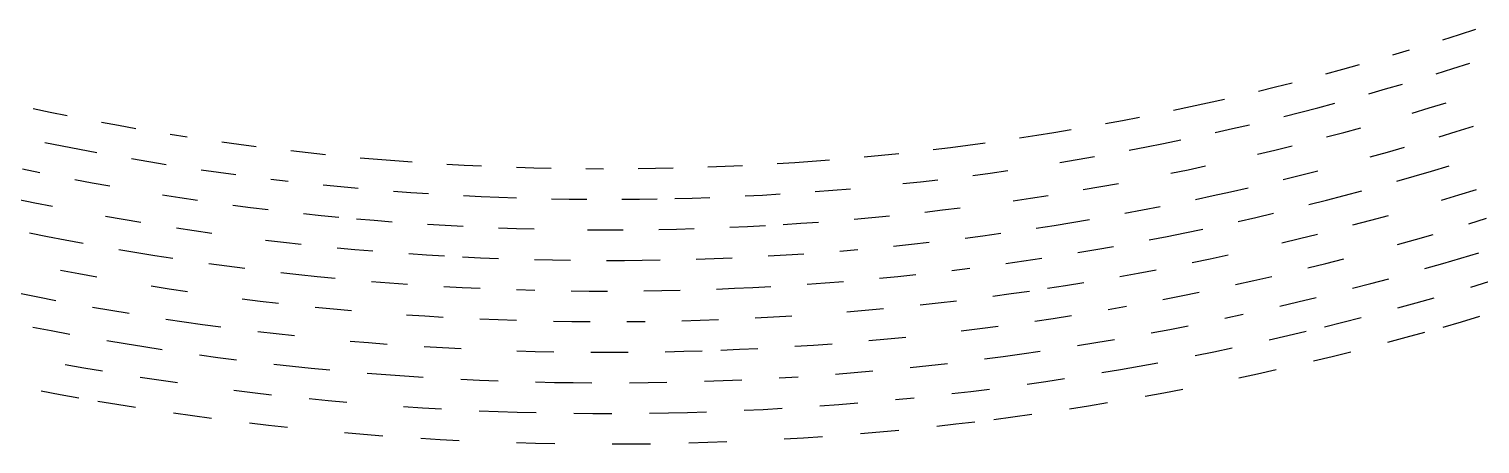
# Model space of a CAD drawing. Header units: metres. Extents: x -298 to 300, y -298 to 299.
# Drawn here: x -57 to 84.9, y -297.7 to -257.2 of the extents above; entities that cross this region are included whole.
import ezdxf

# ---------------------------------------------------------------- set-up
doc = ezdxf.new("R2010")
doc.units = ezdxf.units.M

msp = doc.modelspace()

# ---------------------------------------------------------------- linework, layer by layer
for p, q in [((81.22918, -258.21207, -692.8203), (82.84905, -257.69385, -692.8203)), ((82.84905, -257.69385, -692.8203), (84.46557, -257.16544, -692.8203)), ((76.35052, -259.70557, -692.8203), (77.97985, -259.21793, -692.8203)), ((71.44439, -261.1069, -692.8203), (73.082695, -260.65005, -692.8203)), ((82.22546, -261.03384, -692.8203), (83.86297, -260.5093, -692.8203)), ((64.86321, -262.8311, -692.8203), (66.512566, -262.41556, -692.8203)), ((69.803215, -261.55344, -692.8203), (71.44439, -261.1069, -692.8203)), ((80.58465, -261.5481, -692.8203), (82.22546, -261.03384, -692.8203)), ((63.21123, -263.2363, -692.8203), (64.86321, -262.8311, -692.8203)), ((73.98986, -263.50174, -692.8203), (75.64312, -263.02887, -692.8203)), ((75.64312, -263.02887, -692.8203), (77.29339, -262.54562, -692.8203)), ((-56.590466, -264.95114, -692.8203), (-54.924023, -265.29858, -692.8203)), ((54.914845, -265.1061, -692.8203), (56.578785, -264.75302, -692.8203)), ((56.578785, -264.75302, -692.8203), (58.240467, -264.38947, -692.8203)), ((58.240467, -264.38947, -692.8203), (59.89983, -264.01547, -692.8203)), ((67.34777, -265.28915, -692.8203), (69.01244, -264.85794, -692.8203)), ((69.01244, -264.85794, -692.8203), (70.67443, -264.4163, -692.8203)), ((78.23846, -265.38504, -692.8203), (79.903496, -264.88544, -692.8203)), ((79.903496, -264.88544, -692.8203), (81.5653, -264.3754, -692.8203)), ((-54.924023, -265.29858, -692.8203), (-53.255505, -265.63556, -692.8203)), ((-49.912304, -266.27798, -692.8203), (-48.237743, -266.58347, -692.8203)), ((-48.237743, -266.58347, -692.8203), (-46.56135, -266.87836, -692.8203)), ((48.2376, -266.41385, -692.8203), (49.910023, -266.10263, -692.8203)), ((49.910023, -266.10263, -692.8203), (51.58037, -265.78094, -692.8203)), ((60.662525, -266.90915, -692.8203), (62.337635, -266.5199, -692.8203)), ((65.68029, -265.70987, -692.8203), (67.34777, -265.28915, -692.8203)), ((82.54809, -267.202, -692.8203), (84.22442, -266.6753, -692.8203)), ((-43.203136, -267.43658, -692.8203), (-41.521557, -267.69983, -692.8203)), ((39.84795, -267.81195, -692.8203), (41.529346, -267.55344, -692.8203)), ((41.529346, -267.55344, -692.8203), (43.209095, -267.28433, -692.8203)), ((43.209095, -267.28433, -692.8203), (44.887135, -267.00473, -692.8203)), ((53.938465, -268.3607, -692.8203), (55.622913, -268.01364, -692.8203)), ((58.984974, -267.28787, -692.8203), (60.662525, -266.90915, -692.8203)), ((69.86791, -267.72562, -692.8203), (71.547844, -267.27853, -692.8203)), ((71.547844, -267.27853, -692.8203), (73.22497, -266.82092, -692.8203)), ((80.86852, -267.71814, -692.8203), (82.54809, -267.202, -692.8203)), ((-55.428783, -268.24823, -692.8203), (-53.74171, -268.5883, -692.8203)), ((-53.74171, -268.5883, -692.8203), (-52.052563, -268.9178, -692.8203)), ((-52.052563, -268.9178, -692.8203), (-50.36134, -269.23663, -692.8203)), ((-38.153576, -268.19464, -692.8203), (-36.467358, -268.42618, -692.8203)), ((-36.467358, -268.42618, -692.8203), (-34.779736, -268.6471, -692.8203)), ((-31.400522, -269.05707, -692.8203), (-29.709116, -269.24612, -692.8203)), ((-29.709116, -269.24612, -692.8203), (-28.01655, -269.42456, -692.8203)), ((24.650747, -269.66217, -692.8203), (26.344229, -269.49905, -692.8203)), ((26.344229, -269.49905, -692.8203), (28.036673, -269.32532, -692.8203)), ((31.418081, -268.94595, -692.8203), (33.10686, -268.74036, -692.8203)), ((33.10686, -268.74036, -692.8203), (34.7943, -268.52414, -692.8203)), ((34.7943, -268.52414, -692.8203), (36.480335, -268.29733, -692.8203)), ((50.56316, -269.023, -692.8203), (52.25182, -268.69714, -692.8203)), ((52.25182, -268.69714, -692.8203), (53.938465, -268.3607, -692.8203)), ((63.120716, -269.40814, -692.8203), (64.811516, -269.00342, -692.8203)), ((64.811516, -269.00342, -692.8203), (66.499626, -268.58807, -692.8203)), ((74.11852, -269.67697, -692.8203), (75.81066, -269.2032, -692.8203)), ((75.81066, -269.2032, -692.8203), (77.49975, -268.71875, -692.8203)), ((-57.634777, -270.84436, -692.8203), (-55.931286, -271.19827, -692.8203)), ((-46.973156, -269.8424, -692.8203), (-45.276318, -270.1293, -692.8203)), ((-45.276318, -270.1293, -692.8203), (-43.57777, -270.40555, -692.8203)), ((-40.17561, -270.92596, -692.8203), (-38.47212, -271.17014, -692.8203)), ((-24.628244, -269.7495, -692.8203), (-22.932688, -269.896, -692.8203)), ((-22.932688, -269.896, -692.8203), (-21.236216, -270.03183, -692.8203)), ((-21.236216, -270.03183, -692.8203), (-19.539011, -270.157, -692.8203)), ((-16.142344, -270.37534, -692.8203), (-14.443125, -270.4685, -692.8203)), ((-14.443125, -270.4685, -692.8203), (-12.743357, -270.55096, -692.8203)), ((-9.342478, -270.68387, -692.8203), (-7.641489, -270.7343, -692.8203)), ((-7.641489, -270.7343, -692.8203), (-5.940256, -270.77405, -692.8203)), ((-2.537241, -270.82144, -692.8203), (-0.835581, -270.82913, -692.8203)), ((2.567556, -270.81238, -692.8203), (4.268972, -270.78796, -692.8203)), ((4.268972, -270.78796, -692.8203), (5.970205, -270.7529, -692.8203)), ((9.371756, -270.65063, -692.8203), (11.071951, -270.5835, -692.8203)), ((11.071951, -270.5835, -692.8203), (12.771658, -270.50568, -692.8203)), ((16.169363, -270.318, -692.8203), (17.8673, -270.20813, -692.8203)), ((17.8673, -270.20813, -692.8203), (19.564444, -270.08765, -692.8203)), ((19.564444, -270.08765, -692.8203), (21.260733, -269.95645, -692.8203)), ((43.788685, -270.22018, -692.8203), (45.485096, -269.93686, -692.8203)), ((45.485096, -269.93686, -692.8203), (47.179676, -269.64288, -692.8203)), ((54.63042, -271.27213, -692.8203), (56.33318, -270.9207, -692.8203)), ((56.33318, -270.9207, -692.8203), (58.03362, -270.55853, -692.8203)), ((80.13506, -271.06177, -692.8203), (81.83575, -270.55014, -692.8203)), ((-52.517956, -271.8739, -692.8203), (-50.808178, -272.19562, -692.8203)), ((-50.808178, -272.19562, -692.8203), (-49.096447, -272.50656, -692.8203)), ((-38.47212, -271.17014, -692.8203), (-36.767223, -271.4036, -692.8203)), ((-33.35322, -271.83835, -692.8203), (-31.644236, -272.03964, -692.8203)), ((28.449392, -272.2892, -692.8203), (30.159292, -272.1022, -692.8203)), ((30.159292, -272.1022, -692.8203), (31.867971, -271.90445, -692.8203)), ((35.28136, -271.47675, -692.8203), (36.98595, -271.2468, -692.8203)), ((36.98595, -271.2468, -692.8203), (38.689075, -271.00616, -692.8203)), ((47.79833, -272.57077, -692.8203), (49.509388, -272.2622, -692.8203)), ((65.61492, -271.88614, -692.8203), (67.32116, -271.46567, -692.8203)), ((67.32116, -271.46567, -692.8203), (69.02471, -271.03455, -692.8203)), ((76.7243, -272.05292, -692.8203), (78.43127, -271.5627, -692.8203)), ((78.43127, -271.5627, -692.8203), (80.13506, -271.06177, -692.8203)), ((-43.950085, -273.37485, -692.8203), (-42.23115, -273.64267, -692.8203)), ((-42.23115, -273.64267, -692.8203), (-40.51057, -273.89972, -692.8203)), ((-28.222727, -272.40994, -692.8203), (-26.510324, -272.57898, -692.8203)), ((-26.510324, -272.57898, -692.8203), (-24.796946, -272.73724, -692.8203)), ((-21.36738, -273.02145, -692.8203), (-19.651316, -273.1474, -692.8203)), ((-19.651316, -273.1474, -692.8203), (-17.93458, -273.26254, -692.8203)), ((-14.499094, -273.46048, -692.8203), (-12.780527, -273.54324, -692.8203)), ((-12.780527, -273.54324, -692.8203), (-11.061472, -273.6152, -692.8203)), ((-11.061472, -273.6152, -692.8203), (-9.342051, -273.6764, -692.8203)), ((-5.902231, -273.7663, -692.8203), (-4.181955, -273.79507, -692.8203)), ((2.699575, -273.80197, -692.8203), (4.419729, -273.77667, -692.8203)), ((6.139761, -273.7406, -692.8203), (7.859426, -273.6937, -692.8203)), ((7.859426, -273.6937, -692.8203), (9.578787, -273.63596, -692.8203)), ((13.016226, -273.48816, -692.8203), (14.734121, -273.39807, -692.8203)), ((14.734121, -273.39807, -692.8203), (16.451406, -273.29718, -692.8203)), ((19.88384, -273.06305, -692.8203), (21.598867, -272.9298, -692.8203)), ((21.598867, -272.9298, -692.8203), (23.312979, -272.7858, -692.8203)), ((39.215443, -273.95206, -692.8203), (40.935413, -273.6974, -692.8203)), ((40.935413, -273.6974, -692.8203), (42.653797, -273.43192, -692.8203)), ((46.085316, -272.8686, -692.8203), (47.79833, -272.57077, -692.8203)), ((57.045643, -273.8272, -692.8203), (58.76433, -273.4605, -692.8203)), ((58.76433, -273.4605, -692.8203), (60.4807, -273.08307, -692.8203)), ((60.4807, -273.08307, -692.8203), (62.19463, -272.69485, -692.8203)), ((69.86645, -273.90634, -692.8203), (71.58526, -273.45914, -692.8203)), ((71.58526, -273.45914, -692.8203), (73.30126, -273.00116, -692.8203)), ((81.08666, -273.8991, -692.8203), (82.805046, -273.38147, -692.8203)), ((82.805046, -273.38147, -692.8203), (84.520195, -272.85303, -692.8203)), ((-58.153576, -273.79163, -692.8203), (-56.43159, -274.14874, -692.8203)), ((-56.43159, -274.14874, -692.8203), (-54.70741, -274.495, -692.8203)), ((-37.06483, -274.38132, -692.8203), (-35.339794, -274.60587, -692.8203)), ((-35.339794, -274.60587, -692.8203), (-33.613354, -274.81958, -692.8203)), ((-4.181955, -273.79507, -692.8203), (-2.461619, -273.81302, -692.8203)), ((0.979238, -273.81647, -692.8203), (2.699575, -273.80197, -692.8203)), ((30.592886, -275.06317, -692.8203), (32.32018, -274.8626, -692.8203)), ((32.32018, -274.8626, -692.8203), (34.04613, -274.6512, -692.8203)), ((50.14861, -275.18573, -692.8203), (51.876087, -274.86234, -692.8203)), ((51.876087, -274.86234, -692.8203), (53.60143, -274.5281, -692.8203)), ((62.963917, -275.58688, -692.8203), (64.693535, -275.183, -692.8203)), ((68.14489, -274.3427, -692.8203), (69.86645, -273.90634, -692.8203)), ((-49.522472, -275.4687, -692.8203), (-47.790173, -275.7715, -692.8203)), ((-47.790173, -275.7715, -692.8203), (-46.056103, -276.06342, -692.8203)), ((-42.582592, -276.61453, -692.8203), (-40.843334, -276.87375, -692.8203)), ((-30.156748, -275.21442, -692.8203), (-28.426706, -275.39554, -692.8203)), ((-28.426706, -275.39554, -692.8203), (-26.695505, -275.5658, -692.8203)), ((-24.963327, -275.72516, -692.8203), (-23.230234, -275.87363, -692.8203)), ((-23.230234, -275.87363, -692.8203), (-21.496225, -276.0112, -692.8203)), ((-18.025827, -276.2537, -692.8203), (-16.289621, -276.35855, -692.8203)), ((-16.289621, -276.35855, -692.8203), (-14.552805, -276.4525, -692.8203)), ((-11.077585, -276.60773, -692.8203), (-9.339304, -276.66895, -692.8203)), ((11.525808, -276.5513, -692.8203), (13.263052, -276.4705, -692.8203)), ((13.263052, -276.4705, -692.8203), (14.999685, -276.3788, -692.8203)), ((16.735647, -276.27618, -692.8203), (18.470999, -276.16266, -692.8203)), ((18.470999, -276.16266, -692.8203), (20.205557, -276.03824, -692.8203)), ((23.672049, -275.7567, -692.8203), (25.40386, -275.59964, -692.8203)), ((25.40386, -275.59964, -692.8203), (27.134695, -275.4317, -692.8203)), ((41.482533, -276.63953, -692.8203), (43.21935, -276.37054, -692.8203)), ((43.21935, -276.37054, -692.8203), (44.954456, -276.09067, -692.8203)), ((44.954456, -276.09067, -692.8203), (46.687733, -275.7999, -692.8203)), ((61.23186, -275.9799, -692.8203), (62.963917, -275.58688, -692.8203)), ((72.44726, -276.32498, -692.8203), (74.181206, -275.8615, -692.8203)), ((74.181206, -275.8615, -692.8203), (75.91216, -275.3872, -692.8203)), ((83.7766, -276.2121, -692.8203), (85.509514, -275.6775, -692.8203)), ((-56.929638, -277.0996, -692.8203), (-55.186962, -277.44894, -692.8203)), ((-55.186962, -277.44894, -692.8203), (-53.44209, -277.78732, -692.8203)), ((-53.44209, -277.78732, -692.8203), (-51.69514, -278.11475, -692.8203)), ((-40.843334, -276.87375, -692.8203), (-39.10255, -277.12198, -692.8203)), ((-33.87129, -277.80103, -692.8203), (-32.12489, -278.00543, -692.8203)), ((-32.12489, -278.00543, -692.8203), (-30.377207, -278.19885, -692.8203)), ((-9.339304, -276.66895, -692.8203), (-7.600718, -276.7192, -692.8203)), ((-2.383738, -276.80453, -692.8203), (-0.64448, -276.81113, -692.8203)), ((-0.64448, -276.81113, -692.8203), (1.094717, -276.80676, -692.8203)), ((4.572805, -276.76532, -692.8203), (6.311575, -276.72818, -692.8203)), ((6.311575, -276.72818, -692.8203), (8.050039, -276.68015, -692.8203)), ((29.281607, -278.21622, -692.8203), (31.028738, -278.02383, -692.8203)), ((34.519093, -277.60617, -692.8203), (36.262196, -277.38092, -692.8203)), ((36.262196, -277.38092, -692.8203), (38.003895, -277.1447, -692.8203)), ((52.535877, -277.7813, -692.8203), (54.27959, -277.4429, -692.8203)), ((54.27959, -277.4429, -692.8203), (56.021046, -277.09354, -692.8203)), ((56.021046, -277.09354, -692.8203), (57.760365, -276.73325, -692.8203)), ((65.48321, -278.0696, -692.8203), (67.228325, -277.64984, -692.8203)), ((67.228325, -277.64984, -692.8203), (68.97076, -277.21915, -692.8203)), ((76.81225, -278.24133, -692.8203), (78.5581, -277.75043, -692.8203)), ((78.5581, -277.75043, -692.8203), (80.300835, -277.24857, -692.8203)), ((-48.195324, -278.73657, -692.8203), (-46.442577, -279.03098, -692.8203)), ((-46.442577, -279.03098, -692.8203), (-44.68806, -279.31436, -692.8203)), ((-44.68806, -279.31436, -692.8203), (-42.931774, -279.58673, -692.8203)), ((-26.878428, -278.55276, -692.8203), (-25.127512, -278.71323, -692.8203)), ((-25.127512, -278.71323, -692.8203), (-23.37562, -278.86267, -692.8203)), ((-19.869211, -279.12854, -692.8203), (-18.114878, -279.24496, -692.8203)), ((-18.114878, -279.24496, -692.8203), (-16.359873, -279.3503, -692.8203)), ((-14.604197, -279.44467, -692.8203), (-12.848032, -279.52798, -692.8203)), ((15.267508, -279.35938, -692.8203), (17.022207, -279.255, -692.8203)), ((17.022207, -279.255, -692.8203), (18.776236, -279.13965, -692.8203)), ((22.28185, -278.87582, -692.8203), (24.033316, -278.72742, -692.8203)), ((27.533255, -278.39758, -692.8203), (29.281607, -278.21622, -692.8203)), ((45.5407, -279.0253, -692.8203), (47.292408, -278.7308, -692.8203)), ((47.292408, -278.7308, -692.8203), (49.042225, -278.42526, -692.8203)), ((58.477222, -279.63876, -692.8203), (60.23241, -279.26297, -692.8203)), ((82.99621, -279.57178, -692.8203), (84.75024, -279.04202, -692.8203)), ((-53.90077, -280.74463, -692.8203), (-52.135265, -281.07486, -692.8203)), ((-39.414318, -280.0983, -692.8203), (-37.65333, -280.3375, -692.8203)), ((-37.65333, -280.3375, -692.8203), (-35.89082, -280.56564, -692.8203)), ((-12.848032, -279.52798, -692.8203), (-11.091379, -279.60025, -692.8203)), ((-7.576975, -279.7117, -692.8203), (-5.819345, -279.75085, -692.8203)), ((-5.819345, -279.75085, -692.8203), (-4.061533, -279.77896, -692.8203)), ((-0.545542, -279.80206, -692.8203), (1.212454, -279.79703, -692.8203)), ((1.212454, -279.79703, -692.8203), (2.970327, -279.78098, -692.8203)), ((2.970327, -279.78098, -692.8203), (4.728079, -279.75388, -692.8203)), ((8.242849, -279.6665, -692.8203), (9.999746, -279.60626, -692.8203)), ((9.999746, -279.60626, -692.8203), (11.756155, -279.535, -692.8203)), ((33.23125, -280.77808, -692.8203), (34.994312, -280.56085, -692.8203)), ((38.516224, -280.09317, -692.8203), (40.27483, -279.84274, -692.8203)), ((40.27483, -279.84274, -692.8203), (42.03185, -279.5813, -692.8203)), ((51.433765, -281.03143, -692.8203), (53.197926, -280.69986, -692.8203)), ((56.719715, -280.0035, -692.8203), (58.477222, -279.63876, -692.8203)), ((68.03832, -280.53085, -692.8203), (69.79882, -280.095, -692.8203)), ((69.79882, -280.095, -692.8203), (71.55657, -279.6481, -692.8203)), ((79.478264, -280.5982, -692.8203), (81.238884, -280.0905, -692.8203)), ((81.238884, -280.0905, -692.8203), (82.99621, -279.57178, -692.8203)), ((-52.135265, -281.07486, -692.8203), (-50.36775, -281.39398, -692.8203)), ((-45.05366, -282.2846, -692.8203), (-43.278698, -282.5592, -692.8203)), ((-32.361828, -280.98865, -692.8203), (-30.595407, -281.18353, -692.8203)), ((-30.595407, -281.18353, -692.8203), (-28.82783, -281.36728, -692.8203)), ((-28.82783, -281.36728, -692.8203), (-27.059092, -281.53992, -692.8203)), ((-23.518747, -281.85187, -692.8203), (-21.74714, -281.99115, -692.8203)), ((-21.74714, -281.99115, -692.8203), (-19.974802, -282.1193, -692.8203)), ((19.08373, -282.11642, -692.8203), (20.855703, -281.98804, -692.8203)), ((20.855703, -281.98804, -692.8203), (22.62676, -281.8485, -692.8203)), ((26.166067, -281.53613, -692.8203), (27.934134, -281.36325, -692.8203)), ((27.934134, -281.36325, -692.8203), (29.70104, -281.1793, -692.8203)), ((42.583424, -282.5227, -692.8203), (44.357166, -282.2467, -692.8203)), ((44.357166, -282.2467, -692.8203), (46.1292, -281.95953, -692.8203)), ((49.66753, -281.3519, -692.8203), (51.433765, -281.03143, -692.8203)), ((60.969776, -282.16342, -692.8203), (62.740772, -281.77194, -692.8203)), ((62.740772, -281.77194, -692.8203), (64.50921, -281.36932, -692.8203)), ((72.40484, -282.5181, -692.8203), (74.17773, -282.05478, -692.8203)), ((74.17773, -282.05478, -692.8203), (75.947624, -281.58038, -692.8203)), ((83.95397, -282.40717, -692.8203), (85.72582, -281.8713, -692.8203)), ((-57.91908, -283.00262, -692.8203), (-56.139294, -283.35806, -692.8203)), ((-56.139294, -283.35806, -692.8203), (-54.35725, -283.7023, -692.8203)), ((-43.278698, -282.5592, -692.8203), (-41.502087, -282.82266, -692.8203)), ((-36.162975, -283.5459, -692.8203), (-34.380383, -283.76462, -692.8203)), ((-16.427805, -282.34216, -692.8203), (-14.653391, -282.4369, -692.8203)), ((-14.653391, -282.4369, -692.8203), (-12.878428, -282.52045, -692.8203)), ((-9.327097, -282.6541, -692.8203), (-7.550974, -282.7042, -692.8203)), ((-3.997873, -282.7709, -692.8203), (-2.22114, -282.78754, -692.8203)), ((-2.22114, -282.78754, -692.8203), (-0.444346, -282.79297, -692.8203)), ((3.109121, -282.7704, -692.8203), (4.885672, -282.7423, -692.8203)), ((4.885672, -282.7423, -692.8203), (6.661978, -282.70312, -692.8203)), ((10.213613, -282.59125, -692.8203), (11.98876, -282.5186, -692.8203)), ((11.98876, -282.5186, -692.8203), (13.763479, -282.43475, -692.8203)), ((13.763479, -282.43475, -692.8203), (15.537588, -282.33978, -692.8203)), ((37.252064, -283.2838, -692.8203), (39.03075, -283.04126, -692.8203)), ((39.03075, -283.04126, -692.8203), (40.80791, -282.78757, -692.8203)), ((53.86211, -283.6179, -692.8203), (55.642445, -283.27103, -692.8203)), ((55.642445, -283.27103, -692.8203), (57.42058, -282.91296, -692.8203)), ((67.06921, -283.8411, -692.8203), (68.85052, -283.4113, -692.8203)), ((78.618645, -283.94775, -692.8203), (80.40032, -283.4454, -692.8203)), ((-50.787, -284.35718, -692.8203), (-48.99885, -284.66776, -692.8203)), ((-48.99885, -284.66776, -692.8203), (-47.208874, -284.9671, -692.8203)), ((-34.380383, -283.76462, -692.8203), (-32.596447, -283.9721, -692.8203)), ((-29.024973, -284.35345, -692.8203), (-27.237497, -284.52725, -692.8203)), ((-27.237497, -284.52725, -692.8203), (-25.449045, -284.68988, -692.8203)), ((-20.078074, -285.11017, -692.8203), (-18.286142, -285.22778, -692.8203)), ((22.973867, -284.82098, -692.8203), (24.762686, -284.6681, -692.8203)), ((24.762686, -284.6681, -692.8203), (26.550528, -284.504, -692.8203)), ((30.122793, -284.1421, -692.8203), (31.907095, -283.9443, -692.8203)), ((31.907095, -283.9443, -692.8203), (33.690174, -283.73535, -692.8203)), ((48.508472, -284.59134, -692.8203), (50.295033, -284.27808, -692.8203)), ((59.917652, -285.44827, -692.8203), (61.70934, -285.06332, -692.8203)), ((65.28515, -284.25974, -692.8203), (67.06921, -283.8411, -692.8203)), ((76.833855, -284.43893, -692.8203), (78.618645, -283.94775, -692.8203)), ((-56.612072, -286.31323, -692.8203), (-54.811535, -286.66037, -692.8203)), ((-43.623425, -285.532, -692.8203), (-41.828136, -285.79755, -692.8203)), ((-41.828136, -285.79755, -692.8203), (-40.0312, -286.05182, -692.8203)), ((-40.0312, -286.05182, -692.8203), (-38.2328, -286.29477, -692.8203)), ((-18.286142, -285.22778, -692.8203), (-16.49354, -285.3341, -692.8203)), ((-12.906504, -285.51297, -692.8203), (-11.112253, -285.5855, -692.8203)), ((-11.112253, -285.5855, -692.8203), (-9.317637, -285.64676, -692.8203)), ((-5.727426, -285.73544, -692.8203), (-3.931956, -285.76285, -692.8203)), ((-3.931956, -285.76285, -692.8203), (-2.136423, -285.779, -692.8203)), ((1.454702, -285.77744, -692.8203), (3.250173, -285.7597, -692.8203)), ((6.840567, -285.69046, -692.8203), (8.635366, -285.63892, -692.8203)), ((8.635366, -285.63892, -692.8203), (10.429739, -285.57608, -692.8203)), ((14.01708, -285.41663, -692.8203), (15.809927, -285.32, -692.8203)), ((15.809927, -285.32, -692.8203), (17.602041, -285.21216, -692.8203)), ((34.151295, -286.6923, -692.8203), (35.951527, -286.46918, -692.8203)), ((35.951527, -286.46918, -692.8203), (37.750294, -286.23474, -692.8203)), ((41.34325, -285.732, -692.8203), (43.137196, -285.4637, -692.8203)), ((43.137196, -285.4637, -692.8203), (44.929493, -285.18417, -692.8203)), ((52.72777, -286.8753, -692.8203), (54.528614, -286.5355, -692.8203)), ((54.528614, -286.5355, -692.8203), (56.32726, -286.18436, -692.8203)), ((69.664604, -286.2912, -692.8203), (71.461296, -285.845, -692.8203)), ((71.461296, -285.845, -692.8203), (73.25512, -285.38757, -692.8203)), ((81.25933, -286.31046, -692.8203), (83.0559, -285.7914, -692.8203)), ((83.0559, -285.7914, -692.8203), (84.849174, -285.2611, -692.8203)), ((-54.811535, -286.66037, -692.8203), (-53.0088, -286.99622, -692.8203)), ((-49.39729, -287.63388, -692.8203), (-47.588634, -287.93564, -692.8203)), ((-47.588634, -287.93564, -692.8203), (-45.77815, -288.22607, -692.8203)), ((-34.631542, -286.74677, -692.8203), (-32.82887, -286.95578, -692.8203)), ((-32.82887, -286.95578, -692.8203), (-31.024973, -287.15344, -692.8203)), ((-25.606394, -287.67844, -692.8203), (-23.798166, -287.83072, -692.8203)), ((-23.798166, -287.83072, -692.8203), (-21.989023, -287.97162, -692.8203)), ((19.705496, -288.0694, -692.8203), (21.514822, -287.93698, -692.8203)), ((25.130789, -287.63806, -692.8203), (26.937185, -287.4716, -692.8203)), ((26.937185, -287.4716, -692.8203), (28.742544, -287.29376, -692.8203)), ((45.503956, -288.12125, -692.8203), (47.312855, -287.82678, -692.8203)), ((47.312855, -287.82678, -692.8203), (49.1198, -287.52097, -692.8203)), ((64.25817, -287.5619, -692.8203), (66.06298, -287.14966, -692.8203)), ((66.06298, -287.14966, -692.8203), (67.865166, -286.72607, -692.8203)), ((75.850395, -287.7997, -692.8203), (77.65649, -287.3146, -692.8203)), ((77.65649, -287.3146, -692.8203), (79.459465, -286.8182, -692.8203)), ((-45.77815, -288.22607, -692.8203), (-43.96583, -288.5051, -692.8203)), ((-40.336315, -289.02896, -692.8203), (-38.519115, -289.27377, -692.8203)), ((-38.519115, -289.27377, -692.8203), (-36.700512, -289.50717, -692.8203)), ((-18.368357, -288.21936, -692.8203), (-16.556955, -288.32614, -692.8203)), ((-16.556955, -288.32614, -692.8203), (-14.744944, -288.42157, -692.8203)), ((-9.305857, -288.63943, -692.8203), (-7.492075, -288.68927, -692.8203)), ((-7.492075, -288.68927, -692.8203), (-5.678049, -288.72775, -692.8203)), ((-2.049448, -288.77042, -692.8203), (-0.235117, -288.7747, -692.8203)), ((-0.235117, -288.7747, -692.8203), (1.579275, -288.76752, -692.8203)), ((5.207571, -288.71902, -692.8203), (7.021414, -288.67767, -692.8203)), ((7.021414, -288.67767, -692.8203), (8.834951, -288.62494, -692.8203)), ((10.648123, -288.56082, -692.8203), (12.460806, -288.4853, -692.8203)), ((12.460806, -288.4853, -692.8203), (14.27294, -288.3984, -692.8203)), ((17.895376, -288.19043, -692.8203), (19.705496, -288.0694, -692.8203)), ((36.43352, -289.42285, -692.8203), (38.250843, -289.18533, -692.8203)), ((38.250843, -289.18533, -692.8203), (40.06664, -288.9364, -692.8203)), ((40.06664, -288.9364, -692.8203), (41.880787, -288.6761, -692.8203)), ((57.013966, -289.0973, -692.8203), (58.8286, -288.73053, -692.8203)), ((58.8286, -288.73053, -692.8203), (60.64092, -288.35236, -692.8203)), ((68.59637, -289.62637, -692.8203), (70.41418, -289.1868, -692.8203)), ((70.41418, -289.1868, -692.8203), (72.22918, -288.7358, -692.8203)), ((-53.442516, -289.9574, -692.8203), (-51.619152, -290.28458, -692.8203)), ((-51.619152, -290.28458, -692.8203), (-49.793774, -290.60025, -692.8203)), ((-33.059032, -289.93964, -692.8203), (-31.236399, -290.13873, -692.8203)), ((-31.236399, -290.13873, -692.8203), (-29.412546, -290.32632, -692.8203)), ((-29.412546, -290.32632, -692.8203), (-27.587534, -290.50247, -692.8203)), ((21.84783, -290.91113, -692.8203), (23.674917, -290.76523, -692.8203)), ((23.674917, -290.76523, -692.8203), (25.50109, -290.60782, -692.8203)), ((29.150137, -290.2586, -692.8203), (30.972952, -290.06683, -692.8203)), ((30.972952, -290.06683, -692.8203), (32.794483, -289.86362, -692.8203)), ((47.907703, -290.75986, -692.8203), (49.733143, -290.45023, -692.8203)), ((49.733143, -290.45023, -692.8203), (51.556507, -290.12915, -692.8203)), ((51.556507, -290.12915, -692.8203), (53.377796, -289.79663, -692.8203)), ((63.12682, -290.87643, -692.8203), (64.95263, -290.47122, -692.8203)), ((-46.13728, -291.1972, -692.8203), (-44.306347, -291.47842, -692.8203)), ((-44.306347, -291.47842, -692.8203), (-42.473644, -291.74814, -692.8203)), ((-23.934519, -290.82034, -692.8203), (-22.106577, -290.96207, -692.8203)), ((-22.106577, -290.96207, -692.8203), (-20.277842, -291.0923, -692.8203)), ((-20.277842, -291.0923, -692.8203), (-18.448313, -291.21103, -692.8203)), ((-14.787302, -291.414, -692.8203), (-12.955942, -291.49823, -692.8203)), ((-12.955942, -291.49823, -692.8203), (-11.124094, -291.57095, -692.8203)), ((-7.459238, -291.68185, -692.8203), (-5.626413, -291.72003, -692.8203)), ((-5.626413, -291.72003, -692.8203), (-3.793406, -291.7467, -692.8203)), ((-3.793406, -291.7467, -692.8203), (-1.960276, -291.76184, -692.8203)), ((1.706045, -291.7576, -692.8203), (3.539114, -291.7382, -692.8203)), ((3.539114, -291.7382, -692.8203), (5.371939, -291.70728, -692.8203)), ((9.036856, -291.61087, -692.8203), (10.868765, -291.5454, -692.8203)), ((10.868765, -291.5454, -692.8203), (12.700186, -291.46844, -692.8203)), ((16.36138, -291.28, -692.8203), (18.19097, -291.16855, -692.8203)), ((40.587635, -291.88348, -692.8203), (42.420277, -291.6198, -692.8203)), ((42.420277, -291.6198, -692.8203), (44.25121, -291.34464, -692.8203)), ((61.29845, -291.2702, -692.8203), (63.12682, -290.87643, -692.8203)), ((-55.790905, -292.5629, -692.8203), (-53.95094, -292.9048, -692.8203)), ((-53.95094, -292.9048, -692.8203), (-52.1089, -293.2351, -692.8203)), ((-50.264843, -293.55386, -692.8203), (-48.418835, -293.861, -692.8203)), ((-36.966137, -292.48813, -692.8203), (-35.12739, -292.7117, -692.8203)), ((-35.12739, -292.7117, -692.8203), (-33.287243, -292.92374, -692.8203)), ((-29.60322, -293.31302, -692.8203), (-27.75947, -293.49033, -692.8203)), ((-27.75947, -293.49033, -692.8203), (-25.914682, -293.656, -692.8203)), ((27.717093, -293.4061, -692.8203), (29.559744, -293.22324, -692.8203)), ((33.24126, -292.82285, -692.8203), (35.080067, -292.60532, -692.8203)), ((35.080067, -292.60532, -692.8203), (36.917408, -292.37625, -692.8203)), ((52.121387, -293.06635, -692.8203), (53.961292, -292.7302, -692.8203)), ((53.961292, -292.7302, -692.8203), (55.799, -292.38248, -692.8203)), ((-48.418835, -293.861, -692.8203), (-46.570934, -294.15652, -692.8203)), ((-42.869823, -294.71274, -692.8203), (-41.016735, -294.97336, -692.8203)), ((-41.016735, -294.97336, -692.8203), (-39.16212, -295.22238, -692.8203)), ((-20.374643, -294.0835, -692.8203), (-18.526316, -294.2028, -692.8203)), ((-18.526316, -294.2028, -692.8203), (-16.677317, -294.31046, -692.8203)), ((-12.977488, -294.4909, -692.8203), (-11.126841, -294.56372, -692.8203)), ((-11.126841, -294.56372, -692.8203), (-9.275827, -294.62488, -692.8203)), ((-9.275827, -294.62488, -692.8203), (-7.424448, -294.6744, -692.8203)), ((-3.720957, -294.7386, -692.8203), (-1.869028, -294.75323, -692.8203)), ((-1.869028, -294.75323, -692.8203), (-0.0171, -294.75623, -692.8203)), ((3.686697, -294.72733, -692.8203), (5.538321, -294.6954, -692.8203)), ((5.538321, -294.6954, -692.8203), (7.3897, -294.65186, -692.8203)), ((7.3897, -294.65186, -692.8203), (9.240774, -294.5967, -692.8203)), ((12.94158, -294.45148, -692.8203), (14.791189, -294.36145, -692.8203)), ((14.791189, -294.36145, -692.8203), (16.640188, -294.25977, -692.8203)), ((20.33605, -294.0216, -692.8203), (22.18279, -293.88513, -692.8203)), ((22.18279, -293.88513, -692.8203), (24.028555, -293.73703, -692.8203)), ((39.18755, -295.09494, -692.8203), (41.040577, -294.84, -692.8203)), ((44.741566, -294.2952, -692.8203), (46.589405, -294.00537, -692.8203)), ((46.589405, -294.00537, -692.8203), (48.435352, -293.70395, -692.8203)), ((-35.448315, -295.68536, -692.8203), (-33.589367, -295.89935, -692.8203)), ((-33.589367, -295.89935, -692.8203), (-31.729136, -296.10165, -692.8203)), ((26.176077, -296.55298, -692.8203), (28.038626, -296.37976, -692.8203)), ((31.760305, -295.9982, -692.8203), (33.61925, -295.7899, -692.8203)), ((33.61925, -295.7899, -692.8203), (35.476795, -295.5699, -692.8203)), ((37.332935, -295.33823, -692.8203), (39.18755, -295.09494, -692.8203)), ((-26.141367, -296.63837, -692.8203), (-24.276682, -296.79382, -692.8203)), ((-24.276682, -296.79382, -692.8203), (-22.411081, -296.9376, -692.8203)), ((-18.677439, -297.1899, -692.8203), (-16.809519, -297.2985, -692.8203)), ((-16.809519, -297.2985, -692.8203), (-14.940989, -297.3953, -692.8203)), ((-9.332285, -297.61533, -692.8203), (-7.461985, -297.66516, -692.8203)), ((-7.461985, -297.66516, -692.8203), (-5.59144, -297.70322, -692.8203)), ((0.021108, -297.74695, -692.8203), (1.891958, -297.738, -692.8203)), ((1.891958, -297.738, -692.8203), (3.762685, -297.71732, -692.8203)), ((7.503531, -297.6407, -692.8203), (9.373526, -297.58472, -692.8203)), ((9.373526, -297.58472, -692.8203), (11.243094, -297.51703, -692.8203)), ((16.848562, -297.24347, -692.8203), (18.71581, -297.12885, -692.8203)), ((18.71581, -297.12885, -692.8203), (20.582205, -297.00244, -692.8203)), ((24.31243, -296.7145, -692.8203), (26.176077, -296.55298, -692.8203))]:
    msp.add_line(p, q)

doc.saveas('drawing.dxf')
